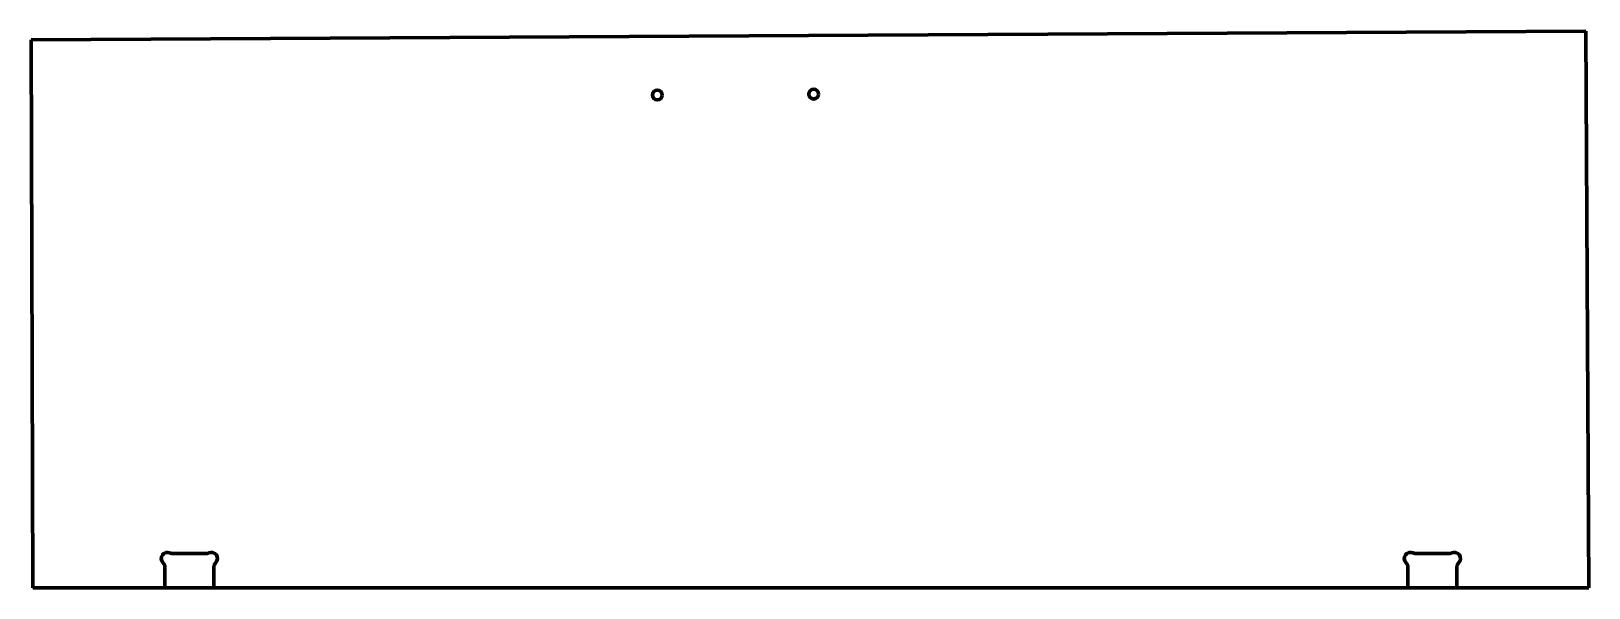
# Model space of a CAD drawing. Header units: inches. Extents: x 0.1 to 79.7, y 0 to 28.4.
import ezdxf

# ---------------------------------------------------------------- set-up
doc = ezdxf.new("R2010")
doc.units = ezdxf.units.IN
doc.header["$MEASUREMENT"] = 0
doc.layers.add('1', color=7, linetype='Continuous')

msp = doc.modelspace()

# ---------------------------------------------------------------- linework, layer by layer
at = {"color": 7, "lineweight": 90}
for p, q in [((79.561, 28.437), (0.062, 28)), ((0.062, 28), (0.154, 0)), ((79.718, 0), (79.561, 28.437)), ((0.154, 0), (79.718, 0))]:
    msp.add_line(p, q, dxfattribs=at)
at = {"layer": '1', "color": 7, "lineweight": 90}
for p, q in [((7.315, 1.75), (8.993, 1.75)), ((72.556, 1.75), (70.879, 1.75)), ((6.904, 0), (6.904, 1.028)), ((9.404, 1.028), (9.404, 0)), ((70.468, 1.028), (70.468, 0)), ((72.968, 0), (72.968, 1.028))]:
    msp.add_line(p, q, dxfattribs=at)
at = {"layer": '1', "color": 1, "lineweight": 90}
for centre in [(32.079, 25.176), (40.078, 25.22)]:
    msp.add_circle(centre, 0.25, dxfattribs=at)
at = {"layer": '1', "color": 7, "lineweight": 90}
for centre, radius, start, end in [((7.029, 1.5), 0.312, 65.38002, 223.34176), ((7.315, 2.125), 0.375, 245.38002, 270), ((8.993, 2.125), 0.375, 270, 294.61998), ((9.279, 1.5), 0.312, 316.65824, 114.61998), ((70.593, 1.5), 0.312, 65.38002, 223.34176), ((70.879, 2.125), 0.375, 245.38002, 270), ((72.556, 2.125), 0.375, 270, 294.61998), ((72.843, 1.5), 0.312, 316.65824, 114.61998), ((6.529, 1.028), 0.375, 360, 43.34176), ((9.779, 1.028), 0.375, 136.65824, 180), ((70.093, 1.028), 0.375, 360, 43.34176), ((73.343, 1.028), 0.375, 136.65824, 180)]:
    msp.add_arc(centre, radius, start, end, dxfattribs=at)

doc.saveas('drawing.dxf')
